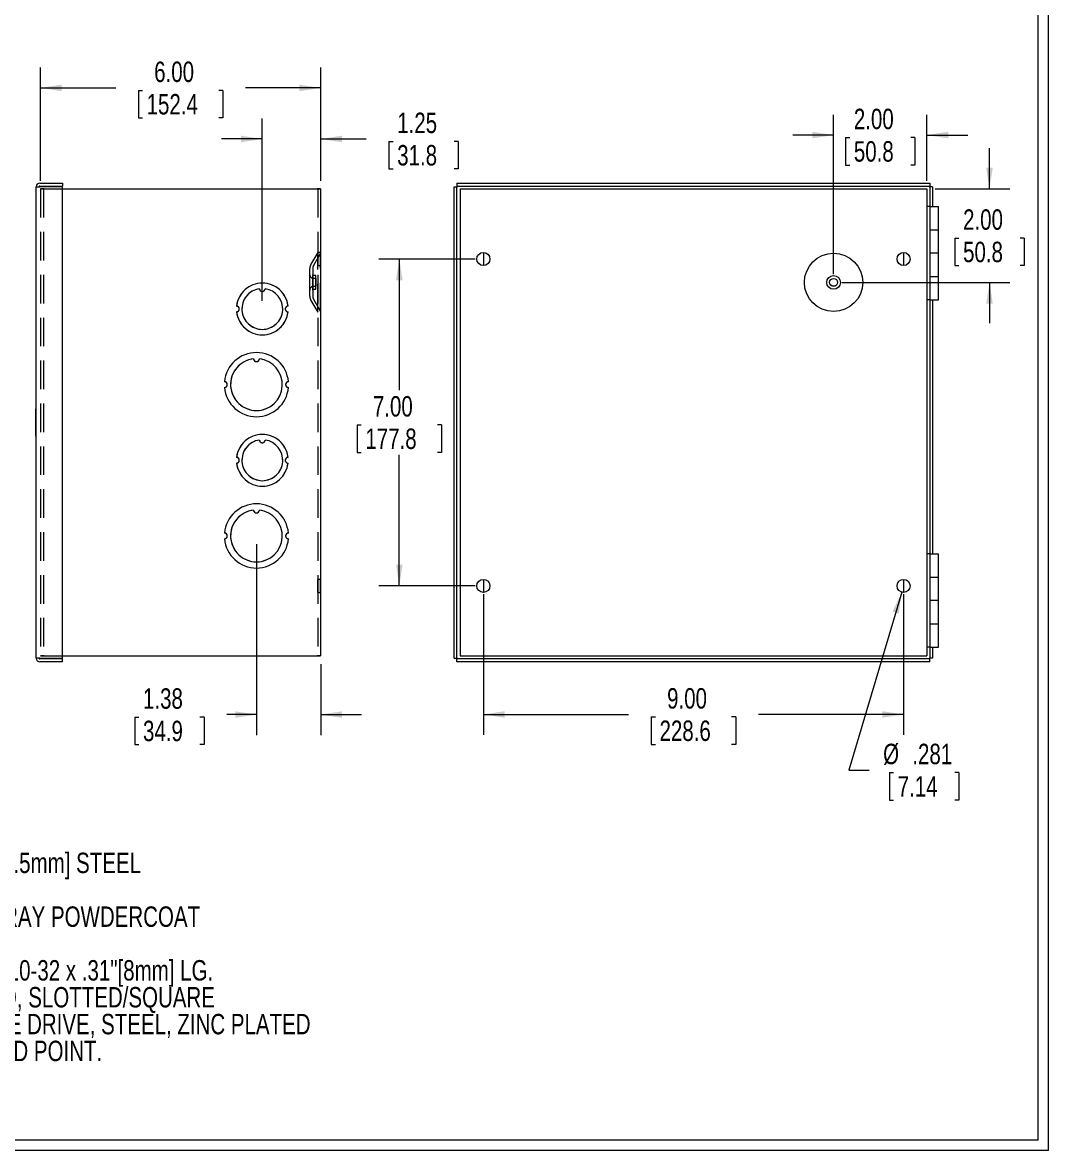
# Model space of a CAD drawing. Header units: inches. Extents: x 0.9 to 58.6, y 0.9 to 37.7.
# Drawn here: x 36.66 to 58.63, y 0.93 to 25.09 of the extents above; entities that cross this region are included whole.
import ezdxf

# ---------------------------------------------------------------- set-up
doc = ezdxf.new("R2010")
doc.units = ezdxf.units.IN
doc.header["$LTSCALE"] = 3.5
doc.header["$MEASUREMENT"] = 0
doc.linetypes.add('HIDDEN', pattern=[0.075, 0.05, -0.025])
doc.styles.add('SLDTEXTSTYLE0', font='TXT', dxfattribs={"width": 0.75})
doc.dimstyles.new('SLDDIMSTYLE0', dxfattribs={"dimtxt": 0.4375, "dimasz": 0.455, "dimexe": 0, "dimexo": 0.0625, "dimgap": 0.109375, "dimtad": 0, "dimtih": 1, "dimtoh": 1, "dimrnd": 1e-09, "dimzin": 12, "dimdsep": 46, "dimtxsty": 'SLDTEXTSTYLE0', "dimsah": 1, "dimcen": 0.09, "dimadec": 0, "dimazin": 0, "dimtfac": 1, "dimtofl": 0, "dimtmove": 0, "dimatfit": 3, "dimfxl": 1, "dimtolj": 1, "dimtzin": 12, "dimarcsym": 0})
doc.dimstyles.new('SLDDIMSTYLE1', dxfattribs={"dimtxt": 0.4375, "dimasz": 0.455, "dimexe": 0, "dimexo": 0.0625, "dimgap": 0.109375, "dimtad": 0, "dimtih": 1, "dimtoh": 1, "dimrnd": 1e-09, "dimzin": 4, "dimdsep": 46, "dimtxsty": 'SLDTEXTSTYLE0', "dimsah": 1, "dimcen": 0.09, "dimadec": 0, "dimazin": 0, "dimtfac": 1, "dimtofl": 0, "dimtmove": 0, "dimatfit": 3, "dimfxl": 1, "dimtolj": 1, "dimtzin": 12, "dimarcsym": 0})
doc.dimstyles.new('SLDDIMSTYLE3', dxfattribs={"dimtxt": 0.4375, "dimasz": 0.455, "dimexe": 0, "dimexo": 0.0625, "dimgap": 0.109375, "dimtad": 0, "dimtih": 1, "dimtoh": 1, "dimrnd": 1e-09, "dimzin": 4, "dimdsep": 46, "dimtxsty": 'SLDTEXTSTYLE0', "dimsah": 1, "dimcen": 0.09, "dimadec": 0, "dimazin": 0, "dimtfac": 1, "dimtofl": 0, "dimtmove": 0, "dimatfit": 3, "dimfxl": 1, "dimtolj": 1, "dimtzin": 12, "dimarcsym": 0})
doc.dimstyles.new('SLDDIMSTYLE4', dxfattribs={"dimtxt": 0.4375, "dimasz": 0.455, "dimexe": 0, "dimexo": 0.0625, "dimgap": 0.109375, "dimtad": 0, "dimtih": 1, "dimtoh": 1, "dimdec": 3, "dimrnd": 1e-09, "dimzin": 12, "dimdsep": 46, "dimtxsty": 'SLDTEXTSTYLE0', "dimsah": 1, "dimcen": 0.09, "dimadec": 0, "dimazin": 0, "dimtfac": 1, "dimtdec": 3, "dimtmove": 0, "dimatfit": 3, "dimfxl": 1, "dimtolj": 1, "dimtzin": 12, "dimarcsym": 0})

# ---------------------------------------------------------------- blocks, each defined once
blk = doc.blocks.new('SW_NOTE_0')
at = {"color": 0, "linetype": 'Continuous', "lineweight": 0, "ltscale": 3.5, "char_height": 0.4375, "attachment_point": 1, "style": 'SLDTEXTSTYLE0'}
for s, insert in [('MATERIAL - 16 GA. [1.5mm] STEEL', (0, 0.564)), ('FINISH - SMOOTH GRAY POWDERCOAT', (0, -0.587)), ('INCLUDES ONE (1) #10-32 x .31"[8mm] LG.', (0, -1.737)), ('MACHINE, PAN HEAD, SLOTTED/SQUARE', (0, -2.313)), ('COMBINATION STYLE DRIVE, STEEL, ZINC PLATED', (0, -2.888)), ('SCREW FOR GROUND POINT.', (0, -3.463))]:
    blk.add_mtext(s, dxfattribs=dict(at, insert=insert))
blk = doc.blocks.new('*D15')
at = {"color": 7, "linetype": 'Continuous', "lineweight": 0, "ltscale": 3.5}
for p, q in [((41.793, 19.129), (41.793, 23.033)), ((43.043, 21.699), (43.043, 23.033)), ((41.793, 22.595), (40.918, 22.595)), ((43.043, 22.595), (44.019, 22.595)), ((44.504, 22.543), (44.504, 21.953)), ((44.504, 22.543), (44.593, 22.543)), ((45.99, 22.543), (45.902, 22.543)), ((45.99, 22.543), (45.99, 21.953)), ((44.504, 21.953), (44.593, 21.953)), ((45.99, 21.953), (45.902, 21.953))]:
    blk.add_line(p, q, dxfattribs=at)
for points in [[(41.793, 22.595), (41.338, 22.665), (41.338, 22.525)], [(43.043, 22.595), (43.498, 22.525), (43.498, 22.665)]]:
    blk.add_solid(points, dxfattribs=at)
at = {"color": 7, "linetype": 'Continuous', "lineweight": 0, "ltscale": 3.5, "char_height": 0.4375, "attachment_point": 1, "style": 'SLDTEXTSTYLE0'}
for s, insert in [('1.25', (44.682, 23.159)), ('31.8', (44.682, 22.465))]:
    blk.add_mtext(s, dxfattribs=dict(at, insert=insert))
blk = doc.blocks.new('*D16')
at = {"color": 7, "linetype": 'Continuous', "lineweight": 0, "ltscale": 3.5}
for p, q in [((41.668, 13.919), (41.668, 9.83)), ((43.043, 11.349), (43.043, 9.83)), ((39.06, 10.215), (39.06, 9.625)), ((39.06, 10.215), (39.149, 10.215)), ((40.546, 10.215), (40.457, 10.215)), ((40.546, 10.215), (40.546, 9.625)), ((41.668, 10.268), (41.031, 10.268)), ((43.043, 10.268), (43.918, 10.268)), ((39.06, 9.625), (39.149, 9.625)), ((40.546, 9.625), (40.457, 9.625))]:
    blk.add_line(p, q, dxfattribs=at)
for points in [[(41.668, 10.268), (41.213, 10.338), (41.213, 10.198)], [(43.043, 10.268), (43.498, 10.198), (43.498, 10.338)]]:
    blk.add_solid(points, dxfattribs=at)
at = {"color": 7, "linetype": 'Continuous', "lineweight": 0, "ltscale": 3.5, "char_height": 0.4375, "attachment_point": 1, "style": 'SLDTEXTSTYLE0'}
for s, insert in [('1.38', (39.238, 10.831)), ('34.9', (39.238, 10.137))]:
    blk.add_mtext(s, dxfattribs=dict(at, insert=insert))
blk = doc.blocks.new('*D17')
at = {"color": 7, "linetype": 'Continuous', "lineweight": 0, "ltscale": 3.5}
for p, q in [((37.043, 21.699), (37.043, 24.126)), ((43.043, 21.699), (43.043, 24.126)), ((37.043, 23.688), (38.653, 23.688)), ((43.043, 23.688), (41.432, 23.688)), ((39.138, 23.636), (39.138, 23.046)), ((39.138, 23.636), (39.227, 23.636)), ((40.947, 23.636), (40.859, 23.636)), ((40.947, 23.636), (40.947, 23.046)), ((39.138, 23.046), (39.227, 23.046)), ((40.947, 23.046), (40.859, 23.046))]:
    blk.add_line(p, q, dxfattribs=at)
for points in [[(37.043, 23.688), (37.498, 23.618), (37.498, 23.758)], [(43.043, 23.688), (42.588, 23.758), (42.588, 23.618)]]:
    blk.add_solid(points, dxfattribs=at)
at = {"color": 7, "linetype": 'Continuous', "lineweight": 0, "ltscale": 3.5, "char_height": 0.4375, "attachment_point": 1, "style": 'SLDTEXTSTYLE0'}
for s, insert in [('6.00', (39.477, 24.252)), ('152.4', (39.315, 23.558))]:
    blk.add_mtext(s, dxfattribs=dict(at, insert=insert))
blk = doc.blocks.new('*D27')
at = {"color": 7, "linetype": 'Continuous', "lineweight": 0, "ltscale": 3.5}
for p, q in [((46.352, 20.024), (44.289, 20.024)), ((44.727, 20.024), (44.727, 17.218)), ((43.822, 16.472), (43.822, 15.882)), ((43.822, 16.472), (43.911, 16.472)), ((45.632, 16.472), (45.543, 16.472)), ((45.632, 16.472), (45.632, 15.882)), ((43.822, 15.882), (43.911, 15.882)), ((44.727, 13.024), (44.727, 15.83)), ((45.632, 15.882), (45.543, 15.882)), ((46.352, 13.024), (44.289, 13.024))]:
    blk.add_line(p, q, dxfattribs=at)
for points in [[(44.727, 20.024), (44.657, 19.569), (44.797, 19.569)], [(44.727, 13.024), (44.797, 13.479), (44.657, 13.479)]]:
    blk.add_solid(points, dxfattribs=at)
at = {"color": 7, "linetype": 'Continuous', "lineweight": 0, "ltscale": 3.5, "char_height": 0.4375, "attachment_point": 1, "style": 'SLDTEXTSTYLE0'}
for s, insert in [('7.00', (44.161, 17.088)), ('177.8', (44, 16.394))]:
    blk.add_mtext(s, dxfattribs=dict(at, insert=insert))
blk = doc.blocks.new('*D28')
at = {"color": 7, "linetype": 'Continuous', "lineweight": 0, "ltscale": 3.5}
for p, q in [((46.527, 12.849), (46.527, 9.834)), ((55.527, 12.849), (55.527, 9.834)), ((46.527, 10.271), (49.637, 10.271)), ((50.122, 10.219), (50.122, 9.629)), ((50.122, 10.219), (50.211, 10.219)), ((51.932, 10.219), (51.843, 10.219)), ((51.932, 10.219), (51.932, 9.629)), ((55.527, 10.271), (52.417, 10.271)), ((50.122, 9.629), (50.211, 9.629)), ((51.932, 9.629), (51.843, 9.629))]:
    blk.add_line(p, q, dxfattribs=at)
for points in [[(46.527, 10.271), (46.982, 10.201), (46.982, 10.341)], [(55.527, 10.271), (55.072, 10.341), (55.072, 10.201)]]:
    blk.add_solid(points, dxfattribs=at)
at = {"color": 7, "linetype": 'Continuous', "lineweight": 0, "ltscale": 3.5, "char_height": 0.4375, "attachment_point": 1, "style": 'SLDTEXTSTYLE0'}
for s, insert in [('9.00', (50.462, 10.835)), ('228.6', (50.3, 10.141))]:
    blk.add_mtext(s, dxfattribs=dict(at, insert=insert))
blk = doc.blocks.new('*D29')
at = {"color": 7, "linetype": 'Continuous', "lineweight": 0, "ltscale": 3.5}
for p, q in [((55.487, 12.889), (54.355, 9.08)), ((54.355, 9.08), (54.792, 9.08)), ((55.224, 9.028), (55.224, 8.438)), ((55.224, 9.028), (55.312, 9.028)), ((56.71, 9.028), (56.621, 9.028)), ((56.71, 9.028), (56.71, 8.438)), ((55.224, 8.438), (55.312, 8.438)), ((56.71, 8.438), (56.621, 8.438))]:
    blk.add_line(p, q, dxfattribs=at)
blk.add_solid([(55.487, 12.889), (55.29, 12.473), (55.425, 12.433)], dxfattribs=at)
at = {"color": 7, "linetype": 'Continuous', "lineweight": 0, "ltscale": 3.5, "char_height": 0.4375, "attachment_point": 1, "style": 'SLDTEXTSTYLE0'}
for s, insert in [('%%c', (55.089, 9.644)), ('.281', (55.714, 9.644)), ('7.14', (55.401, 8.949))]:
    blk.add_mtext(s, dxfattribs=dict(at, insert=insert))
blk = doc.blocks.new('*D30')
at = {"color": 7, "linetype": 'Continuous', "lineweight": 0, "ltscale": 3.5}
for p, q in [((57.367, 21.524), (57.367, 22.399)), ((56.202, 21.524), (57.805, 21.524)), ((56.624, 20.472), (56.624, 19.882)), ((56.624, 20.472), (56.713, 20.472)), ((58.11, 20.472), (58.021, 20.472)), ((58.11, 20.472), (58.11, 19.882)), ((56.624, 19.882), (56.713, 19.882)), ((58.11, 19.882), (58.021, 19.882)), ((54.202, 19.524), (57.805, 19.524)), ((57.367, 19.524), (57.367, 18.649))]:
    blk.add_line(p, q, dxfattribs=at)
for points in [[(57.367, 21.524), (57.437, 21.979), (57.297, 21.979)], [(57.367, 19.524), (57.297, 19.069), (57.437, 19.069)]]:
    blk.add_solid(points, dxfattribs=at)
at = {"color": 7, "linetype": 'Continuous', "lineweight": 0, "ltscale": 3.5, "char_height": 0.4375, "attachment_point": 1, "style": 'SLDTEXTSTYLE0'}
for s, insert in [('2.00', (56.801, 21.088)), ('50.8', (56.801, 20.394))]:
    blk.add_mtext(s, dxfattribs=dict(at, insert=insert))
blk = doc.blocks.new('*D31')
at = {"color": 7, "linetype": 'Continuous', "lineweight": 0, "ltscale": 3.5}
for p, q in [((54.027, 19.699), (54.027, 23.115)), ((56.027, 21.699), (56.027, 23.115)), ((54.027, 22.678), (53.152, 22.678)), ((54.284, 22.626), (54.284, 22.036)), ((54.284, 22.626), (54.373, 22.626)), ((55.77, 22.626), (55.681, 22.626)), ((55.77, 22.626), (55.77, 22.036)), ((56.027, 22.678), (56.902, 22.678)), ((54.284, 22.036), (54.373, 22.036)), ((55.77, 22.036), (55.681, 22.036))]:
    blk.add_line(p, q, dxfattribs=at)
for points in [[(54.027, 22.678), (53.572, 22.748), (53.572, 22.608)], [(56.027, 22.678), (56.482, 22.608), (56.482, 22.748)]]:
    blk.add_solid(points, dxfattribs=at)
at = {"color": 7, "linetype": 'Continuous', "lineweight": 0, "ltscale": 3.5, "char_height": 0.4375, "attachment_point": 1, "style": 'SLDTEXTSTYLE0'}
for s, insert in [('2.00', (54.462, 23.242)), ('50.8', (54.462, 22.547))]:
    blk.add_mtext(s, dxfattribs=dict(at, insert=insert))

msp = doc.modelspace()

# ---------------------------------------------------------------- linework, layer by layer
at = {"color": 7, "linetype": 'Continuous', "lineweight": 0, "ltscale": 3.5}
for p, q in [((58.6294, 0.9348), (58.6294, 37.6848)), ((58.4124, 1.1518), (58.4124, 37.4678)), ((58.4124, 1.1518), (1.0964, 1.1518)), ((58.6294, 0.9348), (0.8794, 0.9348))]:
    msp.add_line(p, q, dxfattribs=at)
at = {"color": 7, "linetype": 'Continuous', "lineweight": 15, "ltscale": 3.5}
for p, q in [((36.9497, 11.4762), (36.9497, 21.5722)), ((36.9511, 21.5722), (36.9497, 21.5722)), ((36.9511, 21.5722), (37.0267, 21.5722)), ((37.0267, 21.6492), (37.5117, 21.6492)), ((37.0267, 21.5872), (37.5117, 21.5872)), ((37.5117, 21.5722), (37.0267, 21.5722)), ((37.5117, 21.6492), (37.5117, 21.5872)), ((37.5117, 11.4762), (37.5117, 21.5722)), ((37.5117, 21.5242), (42.9657, 21.5242)), ((42.9657, 21.5242), (43.0427, 21.5242)), ((43.0427, 21.5242), (43.0427, 11.5242)), ((45.8992, 11.4762), (45.8992, 21.5722)), ((45.8992, 21.5722), (45.9612, 21.5722)), ((45.9612, 21.6492), (45.9612, 21.5872)), ((45.9612, 21.6492), (56.0872, 21.6492)), ((45.9612, 21.5872), (56.0872, 21.5872)), ((45.9612, 21.5872), (45.9612, 21.5722)), ((45.9612, 11.4762), (45.9612, 21.5722)), ((45.9762, 21.5722), (45.9612, 21.5722)), ((46.0272, 21.5242), (46.0272, 11.5242)), ((46.0272, 21.5242), (46.1042, 21.5242)), ((46.1042, 21.5242), (55.9502, 21.5242)), ((55.9502, 21.5242), (56.0272, 21.5242)), ((56.0272, 21.5242), (56.0272, 11.5242)), ((56.0872, 21.5722), (56.0722, 21.5722)), ((56.0872, 21.6492), (56.0872, 21.5872)), ((56.0872, 21.5722), (56.0872, 21.5872)), ((56.1492, 21.5722), (56.0872, 21.5722)), ((56.0872, 21.5722), (56.0872, 21.1492)), ((56.1492, 21.5722), (56.1492, 21.1492)), ((56.0872, 21.1492), (56.0272, 21.1492)), ((56.0872, 21.1492), (56.2752, 21.1492)), ((56.0872, 21.1492), (56.0872, 19.1492)), ((56.2752, 20.6492), (56.2752, 21.1492)), ((56.0872, 20.6492), (56.2752, 20.6492)), ((56.2752, 20.1492), (56.2752, 20.6492)), ((46.5272, 20.1647), (46.5272, 19.8837)), ((55.5272, 20.1647), (55.5272, 19.8837)), ((56.2752, 20.1492), (56.0872, 20.1492)), ((56.2752, 19.6492), (56.2752, 20.1492)), ((56.0872, 19.6492), (56.2752, 19.6492)), ((56.2752, 19.1492), (56.2752, 19.6492)), ((56.0872, 19.1492), (56.0272, 19.1492)), ((56.0872, 19.1492), (56.0872, 13.7132)), ((56.0872, 19.1492), (56.2752, 19.1492)), ((56.1492, 19.1492), (56.1492, 13.7132)), ((36.9397, 16.5242), (36.9397, 16.8187)), ((36.9397, 16.2297), (36.9397, 16.5242)), ((56.0872, 13.7132), (56.0272, 13.7132)), ((56.0872, 13.7132), (56.2752, 13.7132)), ((56.0872, 13.7132), (56.0872, 11.7132)), ((56.2752, 13.2132), (56.2752, 13.7132)), ((46.5272, 13.1647), (46.5272, 12.8837)), ((55.5272, 13.1647), (55.5272, 12.8837)), ((56.0872, 13.2132), (56.2752, 13.2132)), ((56.2752, 12.7132), (56.2752, 13.2132)), ((56.2752, 12.7132), (56.0872, 12.7132)), ((56.2752, 12.2132), (56.2752, 12.7132)), ((56.0872, 12.2132), (56.2752, 12.2132)), ((56.2752, 11.7132), (56.2752, 12.2132)), ((56.0872, 11.7132), (56.0272, 11.7132)), ((56.0872, 11.7132), (56.0872, 11.4762)), ((56.0872, 11.7132), (56.2752, 11.7132)), ((56.1492, 11.7132), (56.1492, 11.4762)), ((36.9511, 11.4762), (36.9497, 11.4762)), ((37.0267, 11.4762), (36.9511, 11.4762)), ((37.0267, 11.4762), (37.5117, 11.4762)), ((37.5117, 11.4612), (37.0267, 11.4612)), ((37.5117, 11.3992), (37.0267, 11.3992)), ((37.5117, 11.5242), (42.9657, 11.5242)), ((37.5117, 11.3992), (37.5117, 11.4612)), ((42.9657, 11.5242), (43.0427, 11.5242)), ((45.8992, 11.4762), (45.9612, 11.4762)), ((45.9612, 11.4762), (45.9612, 11.4612)), ((45.9612, 11.4762), (45.9762, 11.4762)), ((45.9612, 11.3992), (45.9612, 11.4612)), ((56.0872, 11.4612), (45.9612, 11.4612)), ((56.0872, 11.3992), (45.9612, 11.3992)), ((46.0272, 11.5242), (46.1042, 11.5242)), ((46.1042, 11.5242), (55.9502, 11.5242)), ((55.9502, 11.5242), (56.0272, 11.5242)), ((56.0722, 11.4762), (56.0872, 11.4762)), ((56.1492, 11.4762), (56.0872, 11.4762)), ((56.0872, 11.4612), (56.0872, 11.4762)), ((56.0872, 11.3992), (56.0872, 11.4612))]:
    msp.add_line(p, q, dxfattribs=at)
at = {"color": 7, "linetype": 'HIDDEN', "lineweight": 0, "ltscale": 3.5}
for p, q in [((37.0427, 21.5242), (37.0427, 11.5242)), ((37.0427, 21.5242), (37.1197, 21.5242)), ((37.0427, 21.5242), (37.1047, 21.5242)), ((37.1197, 21.5242), (37.0427, 21.5242)), ((37.1047, 21.5242), (37.1047, 11.5242)), ((37.1047, 21.5242), (37.1197, 21.5242)), ((37.1197, 21.5242), (37.1047, 21.5242)), ((37.1197, 21.5242), (37.5117, 21.5242)), ((37.1197, 21.5242), (42.9657, 21.5242)), ((42.9657, 21.5242), (42.9807, 21.5242)), ((43.0427, 21.5242), (42.9657, 21.5242)), ((42.9807, 21.5242), (42.9657, 21.5242)), ((42.9807, 21.5242), (42.9807, 11.5242)), ((42.9807, 21.5242), (43.0427, 21.5242)), ((43.0427, 21.5242), (43.0427, 11.5242)), ((42.9807, 20.1658), (42.8357, 19.9147)), ((43.0427, 20.1492), (42.8894, 19.8837)), ((42.9807, 18.8825), (42.9807, 20.1658)), ((43.0427, 20.1647), (42.9807, 20.1647)), ((43.0427, 20.1647), (42.9807, 20.1647)), ((42.9807, 19.8851), (42.9807, 20.1632)), ((42.9807, 20.1632), (42.9807, 19.8851)), ((43.0427, 19.8851), (43.0427, 20.1632)), ((43.0427, 20.1632), (43.0427, 19.8851)), ((43.0427, 18.8992), (43.0427, 20.1478)), ((42.8107, 19.2271), (42.8107, 19.8212)), ((42.8727, 19.8212), (42.8727, 19.2271)), ((42.9807, 19.8837), (43.0427, 19.8837)), ((42.9807, 19.8837), (43.0427, 19.8837)), ((42.8107, 19.3604), (42.8107, 19.6879)), ((42.8727, 19.3604), (42.8727, 19.6879)), ((42.9386, 19.6712), (42.8894, 19.6712)), ((42.9386, 19.6092), (42.8894, 19.6092)), ((42.9386, 19.3772), (42.9386, 19.6712)), ((42.9386, 19.6092), (42.9386, 19.4406)), ((42.8894, 19.4392), (42.9386, 19.4392)), ((42.8894, 19.3772), (42.9386, 19.3772)), ((42.8357, 19.1336), (42.9807, 18.8825)), ((42.8894, 19.1646), (43.0427, 18.8992)), ((43.0427, 13.1647), (42.9807, 13.1647)), ((43.0427, 13.1647), (42.9807, 13.1647)), ((42.9807, 13.1632), (42.9807, 12.8851)), ((42.9807, 12.8851), (42.9807, 13.1632)), ((43.0427, 13.1632), (43.0427, 12.8851)), ((43.0427, 12.8851), (43.0427, 13.1632)), ((42.9807, 12.8837), (43.0427, 12.8837)), ((42.9807, 12.8837), (43.0427, 12.8837)), ((37.0427, 11.5242), (37.1197, 11.5242)), ((37.1047, 11.5242), (37.0427, 11.5242)), ((37.1197, 11.5242), (37.0427, 11.5242)), ((37.1047, 11.5242), (37.1197, 11.5242)), ((37.1197, 11.5242), (37.1047, 11.5242)), ((37.1197, 11.5242), (37.5117, 11.5242)), ((37.1197, 11.5242), (42.9657, 11.5242)), ((42.9657, 11.5242), (42.9807, 11.5242)), ((43.0427, 11.5242), (42.9657, 11.5242)), ((42.9807, 11.5242), (42.9657, 11.5242)), ((43.0427, 11.5242), (42.9807, 11.5242))]:
    msp.add_line(p, q, dxfattribs=at)
at = {"color": 7, "linetype": 'Continuous', "lineweight": 15, "ltscale": 12.25}
for centre, radius in [((46.5272, 20.0242), 0.1405), ((54.0272, 19.5242), 0.625), ((55.5272, 20.0242), 0.1405), ((54.0272, 19.5242), 0.147), ((54.0272, 19.5242), 0.085), ((46.5272, 13.0242), 0.1405), ((55.5272, 13.0242), 0.1405)]:
    msp.add_circle(centre, radius, dxfattribs=at)
for centre, radius, start, end in [((37.0267, 21.5722), 0.077, 90, 180), ((37.0267, 21.5722), 0.015, 90, 180), ((41.7927, 18.9542), 0.5545, 6.46147, 173.53853), ((41.7927, 18.9542), 0.4375, 98.19209, 81.80791), ((41.7927, 19.3917), 0.0625, 184.09604, 355.90396), ((41.2382, 18.9542), 0.0625, 273.23073, 86.76927), ((41.7927, 18.9542), 0.5545, 186.46147, 353.53853), ((42.3472, 18.9542), 0.0625, 93.23073, 266.76927), ((41.6677, 17.3342), 0.6875, 5.2105, 174.7895), ((41.6677, 17.3342), 0.5545, 96.46147, 83.53853), ((41.6677, 17.8887), 0.0625, 183.23073, 356.76927), ((40.9802, 17.3342), 0.0625, 272.60525, 87.39475), ((42.3552, 17.3342), 0.0625, 92.60525, 267.39475), ((41.6677, 17.3342), 0.6875, 185.2105, 354.7895), ((36.9547, 16.8187), 0.015, 109.47122, 180), ((36.9547, 16.2297), 0.015, 180, 250.52878), ((41.7927, 15.7142), 0.5545, 6.46147, 173.53853), ((41.7927, 15.7142), 0.4375, 98.19209, 81.80791), ((41.7927, 16.1517), 0.0625, 184.09604, 355.90396), ((41.2382, 15.7142), 0.0625, 273.23073, 86.76927), ((42.3472, 15.7142), 0.0625, 93.23073, 266.76927), ((41.7927, 15.7142), 0.5545, 186.46147, 353.53853), ((41.6677, 14.0942), 0.6875, 5.2105, 174.7895), ((41.6677, 14.0942), 0.5545, 96.46147, 83.53853), ((41.6677, 14.6487), 0.0625, 183.23073, 356.76927), ((40.9802, 14.0942), 0.0625, 272.60525, 87.39475), ((41.6677, 14.0942), 0.6875, 185.2105, 354.7895), ((42.3552, 14.0942), 0.0625, 92.60525, 267.39475), ((37.0267, 11.4762), 0.077, 180, 270), ((37.0267, 11.4762), 0.015, 180, 270)]:
    msp.add_arc(centre, radius, start, end, dxfattribs=at)
at = {"color": 7, "linetype": 'HIDDEN', "lineweight": 0, "ltscale": 12.25}
for centre, radius, start, end in [((42.9977, 19.8212), 0.187, 150, 180), ((42.9977, 19.8212), 0.125, 150, 180), ((42.8894, 19.6879), 0.0787, 180, 270), ((42.8894, 19.6879), 0.0167, 180, 270), ((41.7927, 18.9542), 0.5545, 6.46147, 173.53853), ((41.7927, 18.9542), 0.5545, 6.46147, 173.53853), ((41.7927, 18.9542), 0.5545, 6.46147, 173.53853), ((41.7927, 18.9542), 0.5545, 6.46147, 173.53853), ((41.7927, 18.9542), 0.5545, 6.46147, 173.53853), ((41.7927, 18.9542), 0.5545, 6.46147, 173.53853), ((41.7927, 18.9542), 0.5545, 6.46147, 173.53853), ((41.7927, 18.9542), 0.4375, 98.19209, 81.80791), ((41.7927, 18.9542), 0.4375, 98.19209, 81.80791), ((41.7927, 18.9542), 0.4375, 98.19209, 81.80791), ((41.7927, 18.9542), 0.4375, 98.19209, 81.80791), ((41.7927, 18.9542), 0.4375, 98.19209, 81.80791), ((41.7927, 18.9542), 0.4375, 98.19209, 81.80791), ((41.7927, 18.9542), 0.4375, 98.19209, 81.80791), ((41.7927, 19.3917), 0.0625, 184.09604, 355.90396), ((41.7927, 19.3917), 0.0625, 184.09604, 355.90396), ((41.7927, 19.3917), 0.0625, 184.09604, 355.90396), ((41.7927, 19.3917), 0.0625, 184.09604, 355.90396), ((41.7927, 19.3917), 0.0625, 184.09604, 355.90396), ((41.7927, 19.3917), 0.0625, 184.09604, 355.90396), ((41.7927, 19.3917), 0.0625, 184.09604, 355.90396), ((42.8894, 19.3604), 0.0787, 90, 180), ((42.8894, 19.3604), 0.0167, 90, 180), ((42.9977, 19.2271), 0.187, 180, 210), ((42.9977, 19.2271), 0.125, 180, 210), ((41.2382, 18.9542), 0.0625, 273.23073, 86.76927), ((41.2382, 18.9542), 0.0625, 273.23073, 86.76927), ((41.2382, 18.9542), 0.0625, 273.23073, 86.76927), ((41.2382, 18.9542), 0.0625, 273.23073, 86.76927), ((41.2382, 18.9542), 0.0625, 273.23073, 86.76927), ((41.2382, 18.9542), 0.0625, 273.23073, 86.76927), ((41.2382, 18.9542), 0.0625, 273.23073, 86.76927), ((41.7927, 18.9542), 0.5545, 186.46147, 353.53853), ((41.7927, 18.9542), 0.5545, 186.46147, 353.53853), ((41.7927, 18.9542), 0.5545, 186.46147, 353.53853), ((41.7927, 18.9542), 0.5545, 186.46147, 353.53853), ((41.7927, 18.9542), 0.5545, 186.46147, 353.53853), ((41.7927, 18.9542), 0.5545, 186.46147, 353.53853), ((41.7927, 18.9542), 0.5545, 186.46147, 353.53853), ((42.3472, 18.9542), 0.0625, 93.23073, 266.76927), ((42.3472, 18.9542), 0.0625, 93.23073, 266.76927), ((42.3472, 18.9542), 0.0625, 93.23073, 266.76927), ((42.3472, 18.9542), 0.0625, 93.23073, 266.76927), ((42.3472, 18.9542), 0.0625, 93.23073, 266.76927), ((42.3472, 18.9542), 0.0625, 93.23073, 266.76927), ((42.3472, 18.9542), 0.0625, 93.23073, 266.76927), ((41.6677, 17.3342), 0.6875, 5.2105, 174.7895), ((41.6677, 17.3342), 0.6875, 5.2105, 174.7895), ((41.6677, 17.3342), 0.6875, 5.2105, 174.7895), ((41.6677, 17.3342), 0.6875, 5.2105, 174.7895), ((41.6677, 17.3342), 0.6875, 5.2105, 174.7895), ((41.6677, 17.3342), 0.6875, 5.2105, 174.7895), ((41.6677, 17.3342), 0.6875, 5.2105, 174.7895), ((41.6677, 17.3342), 0.5545, 96.46147, 83.53853), ((41.6677, 17.3342), 0.5545, 96.46147, 83.53853), ((41.6677, 17.3342), 0.5545, 96.46147, 83.53853), ((41.6677, 17.3342), 0.5545, 96.46147, 83.53853), ((41.6677, 17.3342), 0.5545, 96.46147, 83.53853), ((41.6677, 17.3342), 0.5545, 96.46147, 83.53853), ((41.6677, 17.3342), 0.5545, 96.46147, 83.53853), ((41.6677, 17.8887), 0.0625, 183.23073, 356.76927), ((41.6677, 17.8887), 0.0625, 183.23073, 356.76927), ((41.6677, 17.8887), 0.0625, 183.23073, 356.76927), ((41.6677, 17.8887), 0.0625, 183.23073, 356.76927), ((41.6677, 17.8887), 0.0625, 183.23073, 356.76927), ((41.6677, 17.8887), 0.0625, 183.23073, 356.76927), ((41.6677, 17.8887), 0.0625, 183.23073, 356.76927), ((40.9802, 17.3342), 0.0625, 272.60525, 87.39475), ((40.9802, 17.3342), 0.0625, 272.60525, 87.39475), ((40.9802, 17.3342), 0.0625, 272.60525, 87.39475), ((40.9802, 17.3342), 0.0625, 272.60525, 87.39475), ((40.9802, 17.3342), 0.0625, 272.60525, 87.39475), ((40.9802, 17.3342), 0.0625, 272.60525, 87.39475), ((40.9802, 17.3342), 0.0625, 272.60525, 87.39475), ((42.3552, 17.3342), 0.0625, 92.60525, 267.39475), ((42.3552, 17.3342), 0.0625, 92.60525, 267.39475), ((42.3552, 17.3342), 0.0625, 92.60525, 267.39475), ((42.3552, 17.3342), 0.0625, 92.60525, 267.39475), ((42.3552, 17.3342), 0.0625, 92.60525, 267.39475), ((42.3552, 17.3342), 0.0625, 92.60525, 267.39475), ((42.3552, 17.3342), 0.0625, 92.60525, 267.39475), ((41.6677, 17.3342), 0.6875, 185.2105, 354.7895), ((41.6677, 17.3342), 0.6875, 185.2105, 354.7895), ((41.6677, 17.3342), 0.6875, 185.2105, 354.7895), ((41.6677, 17.3342), 0.6875, 185.2105, 354.7895), ((41.6677, 17.3342), 0.6875, 185.2105, 354.7895), ((41.6677, 17.3342), 0.6875, 185.2105, 354.7895), ((41.6677, 17.3342), 0.6875, 185.2105, 354.7895), ((41.7927, 15.7142), 0.5545, 6.46147, 173.53853), ((41.7927, 15.7142), 0.5545, 6.46147, 173.53853), ((41.7927, 15.7142), 0.5545, 6.46147, 173.53853), ((41.7927, 15.7142), 0.5545, 6.46147, 173.53853), ((41.7927, 15.7142), 0.5545, 6.46147, 173.53853), ((41.7927, 15.7142), 0.5545, 6.46147, 173.53853), ((41.7927, 15.7142), 0.5545, 6.46147, 173.53853), ((41.7927, 15.7142), 0.4375, 98.19209, 81.80791), ((41.7927, 15.7142), 0.4375, 98.19209, 81.80791), ((41.7927, 15.7142), 0.4375, 98.19209, 81.80791), ((41.7927, 15.7142), 0.4375, 98.19209, 81.80791), ((41.7927, 15.7142), 0.4375, 98.19209, 81.80791), ((41.7927, 15.7142), 0.4375, 98.19209, 81.80791), ((41.7927, 15.7142), 0.4375, 98.19209, 81.80791), ((41.7927, 16.1517), 0.0625, 184.09604, 355.90396), ((41.7927, 16.1517), 0.0625, 184.09604, 355.90396), ((41.7927, 16.1517), 0.0625, 184.09604, 355.90396), ((41.7927, 16.1517), 0.0625, 184.09604, 355.90396), ((41.7927, 16.1517), 0.0625, 184.09604, 355.90396), ((41.7927, 16.1517), 0.0625, 184.09604, 355.90396), ((41.7927, 16.1517), 0.0625, 184.09604, 355.90396), ((41.2382, 15.7142), 0.0625, 273.23073, 86.76927), ((41.2382, 15.7142), 0.0625, 273.23073, 86.76927), ((41.2382, 15.7142), 0.0625, 273.23073, 86.76927), ((41.2382, 15.7142), 0.0625, 273.23073, 86.76927), ((41.2382, 15.7142), 0.0625, 273.23073, 86.76927), ((41.2382, 15.7142), 0.0625, 273.23073, 86.76927), ((41.2382, 15.7142), 0.0625, 273.23073, 86.76927), ((42.3472, 15.7142), 0.0625, 93.23073, 266.76927), ((42.3472, 15.7142), 0.0625, 93.23073, 266.76927), ((42.3472, 15.7142), 0.0625, 93.23073, 266.76927), ((42.3472, 15.7142), 0.0625, 93.23073, 266.76927), ((42.3472, 15.7142), 0.0625, 93.23073, 266.76927), ((42.3472, 15.7142), 0.0625, 93.23073, 266.76927), ((42.3472, 15.7142), 0.0625, 93.23073, 266.76927), ((41.7927, 15.7142), 0.5545, 186.46147, 353.53853), ((41.7927, 15.7142), 0.5545, 186.46147, 353.53853), ((41.7927, 15.7142), 0.5545, 186.46147, 353.53853), ((41.7927, 15.7142), 0.5545, 186.46147, 353.53853), ((41.7927, 15.7142), 0.5545, 186.46147, 353.53853), ((41.7927, 15.7142), 0.5545, 186.46147, 353.53853), ((41.7927, 15.7142), 0.5545, 186.46147, 353.53853), ((41.6677, 14.0942), 0.6875, 5.2105, 174.7895), ((41.6677, 14.0942), 0.6875, 5.2105, 174.7895), ((41.6677, 14.0942), 0.6875, 5.2105, 174.7895), ((41.6677, 14.0942), 0.6875, 5.2105, 174.7895), ((41.6677, 14.0942), 0.6875, 5.2105, 174.7895), ((41.6677, 14.0942), 0.6875, 5.2105, 174.7895), ((41.6677, 14.0942), 0.6875, 5.2105, 174.7895), ((41.6677, 14.0942), 0.5545, 96.46147, 83.53853), ((41.6677, 14.0942), 0.5545, 96.46147, 83.53853), ((41.6677, 14.0942), 0.5545, 96.46147, 83.53853), ((41.6677, 14.0942), 0.5545, 96.46147, 83.53853), ((41.6677, 14.0942), 0.5545, 96.46147, 83.53853), ((41.6677, 14.0942), 0.5545, 96.46147, 83.53853), ((41.6677, 14.0942), 0.5545, 96.46147, 83.53853), ((41.6677, 14.6487), 0.0625, 183.23073, 356.76927), ((41.6677, 14.6487), 0.0625, 183.23073, 356.76927), ((41.6677, 14.6487), 0.0625, 183.23073, 356.76927), ((41.6677, 14.6487), 0.0625, 183.23073, 356.76927), ((41.6677, 14.6487), 0.0625, 183.23073, 356.76927), ((41.6677, 14.6487), 0.0625, 183.23073, 356.76927), ((41.6677, 14.6487), 0.0625, 183.23073, 356.76927), ((40.9802, 14.0942), 0.0625, 272.60525, 87.39475), ((40.9802, 14.0942), 0.0625, 272.60525, 87.39475), ((40.9802, 14.0942), 0.0625, 272.60525, 87.39475), ((40.9802, 14.0942), 0.0625, 272.60525, 87.39475), ((40.9802, 14.0942), 0.0625, 272.60525, 87.39475), ((40.9802, 14.0942), 0.0625, 272.60525, 87.39475), ((40.9802, 14.0942), 0.0625, 272.60525, 87.39475), ((41.6677, 14.0942), 0.6875, 185.2105, 354.7895), ((41.6677, 14.0942), 0.6875, 185.2105, 354.7895), ((41.6677, 14.0942), 0.6875, 185.2105, 354.7895), ((41.6677, 14.0942), 0.6875, 185.2105, 354.7895), ((41.6677, 14.0942), 0.6875, 185.2105, 354.7895), ((41.6677, 14.0942), 0.6875, 185.2105, 354.7895), ((41.6677, 14.0942), 0.6875, 185.2105, 354.7895), ((42.3552, 14.0942), 0.0625, 92.60525, 267.39475), ((42.3552, 14.0942), 0.0625, 92.60525, 267.39475), ((42.3552, 14.0942), 0.0625, 92.60525, 267.39475), ((42.3552, 14.0942), 0.0625, 92.60525, 267.39475), ((42.3552, 14.0942), 0.0625, 92.60525, 267.39475), ((42.3552, 14.0942), 0.0625, 92.60525, 267.39475), ((42.3552, 14.0942), 0.0625, 92.60525, 267.39475)]:
    msp.add_arc(centre, radius, start, end, dxfattribs=at)

# ---------------------------------------------------------------- block references
at = {"color": 7, "linetype": 'Continuous', "lineweight": 0, "ltscale": 3.5}
msp.add_blockref('SW_NOTE_0', (32.0257, 6.7474), dxfattribs=at)

# ---------------------------------------------------------------- dimensions: what is measured, and where the dimension line sits
for base, p1, p2, dimstyle, picture, middle in [((43.0427, 23.6883), (37.0427, 21.5242), (43.0427, 21.5242), 'SLDDIMSTYLE3', '*D17', (40.0427, 23.6883)), ((54.0272, 22.6778), (56.0272, 21.5242), (54.0272, 19.5242), 'SLDDIMSTYLE1', '*D31', (55.0272, 22.6778)), ((43.0427, 22.5955), (41.7927, 18.9542), (43.0427, 21.5242), 'SLDDIMSTYLE0', '*D15', (45.2474, 22.5955)), ((43.0426533846, 10.2675263585), (41.6676533846, 14.0941512617), (43.0426533846, 11.5241512617), 'SLDDIMSTYLE0', '*D16', (39.803109693, 10.2675263585)), ((55.5272, 10.2711), (46.5272, 13.0242), (55.5272, 13.0242), 'SLDDIMSTYLE3', '*D28', (51.0272, 10.2711))]:
    dim = msp.add_linear_dim(base=base, p1=p1, p2=p2, dimstyle=dimstyle, dxfattribs=at)
    dim.commit()
    dim.dimension.update_dxf_attribs({"geometry": picture, "text_midpoint": middle, "dimtype": 160})
for base, p1, p2, dimstyle, picture, middle in [((57.367, 21.5242), (54.0272, 19.5242), (56.0272, 21.5242), 'SLDDIMSTYLE1', '*D30', (57.367, 20.5242)), ((44.7269, 13.0242), (46.5272, 20.0242), (46.5272, 13.0242), 'SLDDIMSTYLE3', '*D27', (44.7269, 16.5242))]:
    dim = msp.add_linear_dim(base=base, p1=p1, p2=p2, angle=90, dimstyle=dimstyle, dxfattribs=at)
    dim.commit()
    dim.dimension.update_dxf_attribs({"geometry": picture, "text_midpoint": middle, "dimtype": 160})
dim = msp.add_diameter_dim_2p(p1=(55.5672, 13.1588), p2=(55.4871, 12.8895), dimstyle='SLDDIMSTYLE4', dxfattribs=at)
dim.commit()
dim.dimension.update_dxf_attribs({"geometry": '*D29', "text_midpoint": (55.9316, 9.0798), "dimtype": 163})

doc.saveas('drawing.dxf')
